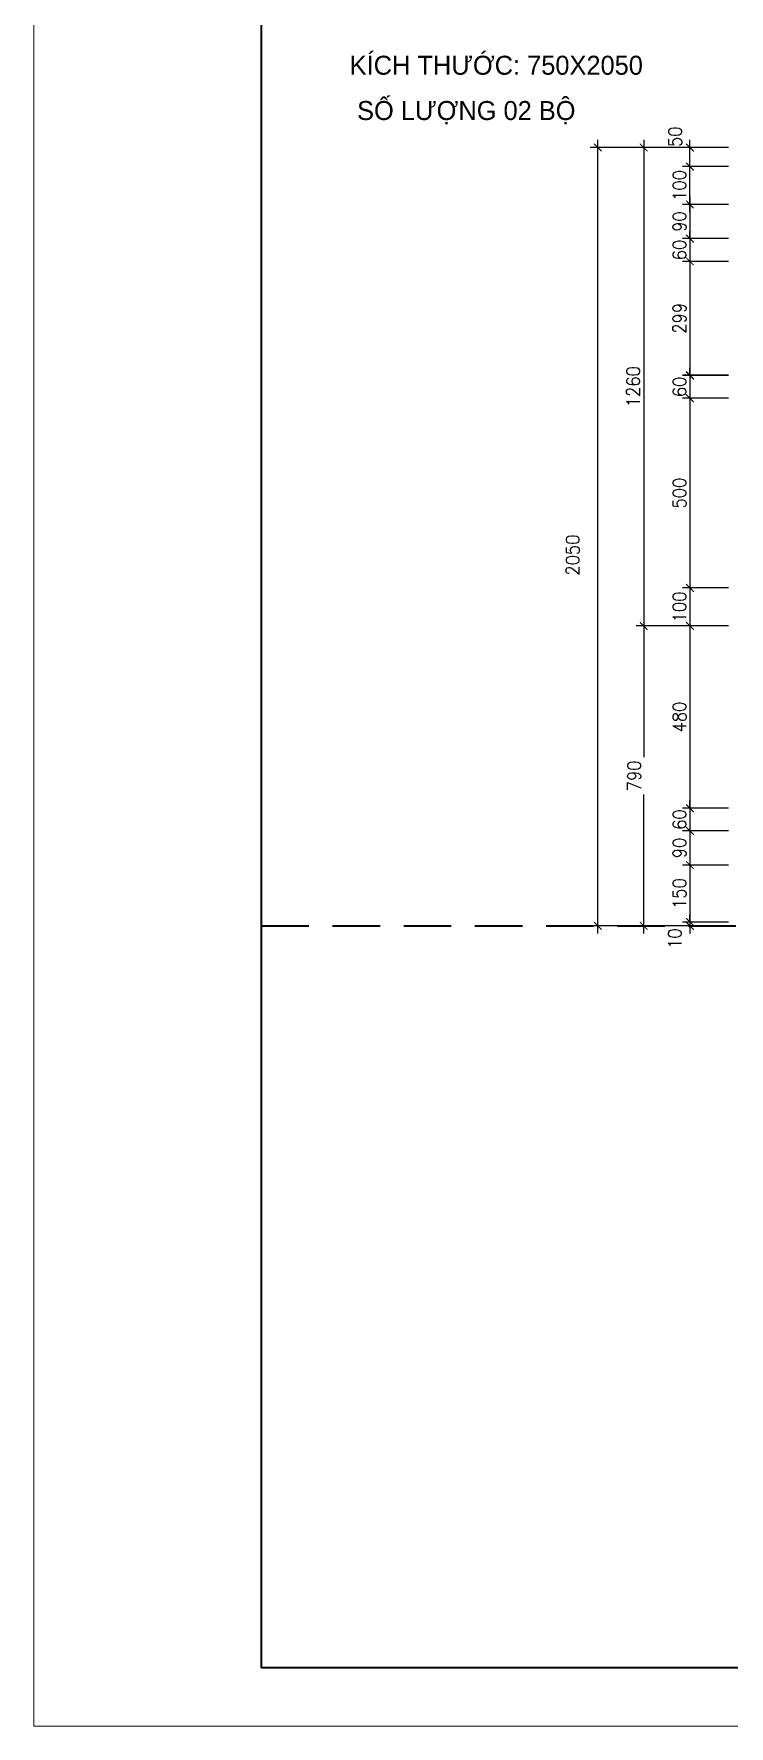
# Model space of a CAD drawing. Header units: millimetres. Extents: x -529782 to -142003, y -492574 to -273331.
# Drawn here: x -243828 to -241997, y -429971 to -425514 of the extents above; entities that cross this region are included whole.
import ezdxf
from ezdxf.enums import TextEntityAlignment as Align

# ---------------------------------------------------------------- set-up
doc = ezdxf.new("R2010")
doc.units = ezdxf.units.MM
doc.header["$LTSCALE"] = 500
doc.header["$MEASUREMENT"] = 0
doc.header["$PDMODE"] = 3
doc.linetypes.add('HIDDEN', pattern=[0.375, 0.25, -0.125])
doc.layers.get('0').update_dxf_attribs({"linetype": 'CONTINUOUS', "lineweight": 13})
doc.layers.get('Defpoints').update_dxf_attribs({"color": 255, "linetype": 'CONTINUOUS', "lineweight": 13})
for name, color, linetype, lineweight in [('1.cat 30', 30, 'CONTINUOUS', 35), ('2.thay 145', 145, 'CONTINUOUS', 18), ('3.manh 08', 8, 'CONTINUOUS', 9), ('4.dim 08', 8, 'CONTINUOUS', 13), ('9.text \xad white', 7, 'CONTINUOUS', 15), ('cat', 4, 'CONTINUOUS', 35)]:
    doc.layers.add(name, color=color, linetype=linetype, lineweight=lineweight)
doc.styles.add('CA.JSC1', font='')
doc.styles.get("Standard").update_dxf_attribs({"font": 'txt.shx', "width": 0.9})
doc.styles.get('CA.JSC1').set_extended_font_data('.VnAvantH')
doc.dimstyles.new('CA 20', dxfattribs={"dimscale": 0, "dimtxt": 35, "dimasz": 20, "dimexe": 20, "dimexo": 0, "dimgap": 10, "dimtad": 1, "dimdec": 0, "dimzin": 0, "dimdsep": 46, "dimtxsty": 'Standard', "dimblk": 'ARCHTICK', "dimcen": 0.09, "dimdle": 20, "dimclrd": 256, "dimclre": 256, "dimclrt": 7, "dimadec": 0, "dimazin": 0, "dimtfac": 1, "dimtdec": 0, "dimtix": 1, "dimtmove": 2, "dimatfit": 3, "dimldrblk": 'DOT', "dimfxl": 1, "dimtolj": 1, "dimtzin": 0, "dimarcsym": 0})

# ---------------------------------------------------------------- blocks, each defined once
blk = doc.blocks.new('_ArchTick')
at = {"color": 1, "linetype": 'ByBlock', "const_width": 0.15}
blk.add_lwpolyline([(-0.5, -0.5), (0.5, 0.5)], dxfattribs=at)
blk = doc.blocks.new('*D1824')
at = {"layer": '4.dim 08', "lineweight": -2, "transparency": 16777216}
for p, q in [((-241998.3, -425813.7), (-242120, -425813.7)), ((-242100, -425883.7), (-242100, -425793.7)), ((-241998.3, -425863.7), (-242120, -425863.7))]:
    blk.add_line(p, q, dxfattribs=at)
at = {"layer": 'Defpoints', "color": 0, "transparency": 16777216}
for p in [(-242100, -425813.7), (-241998.3, -425813.7), (-241998.3, -425863.7)]:
    blk.add_point(p, dxfattribs=at)
at = {"layer": '4.dim 08', "lineweight": -2, "transparency": 16777216, "xscale": 20, "yscale": 20, "zscale": 20}
for p, rotation in [((-242100, -425813.7), 90), ((-242100, -425863.7), 270)]:
    blk.add_blockref('_ArchTick', p, dxfattribs=dict(at, rotation=rotation))
at = {"layer": '4.dim 08', "color": 7, "transparency": 16777216, "insert": (-242139, -425785.3), "char_height": 35, "attachment_point": 5, "rotation": 90}
blk.add_mtext('\\A1;50', dxfattribs=at)
blk = doc.blocks.new('_DOT')
at = {"color": 1, "linetype": 'ByBlock'}
blk.add_line((-0.5, 0), (-1, 0), dxfattribs=at)
at = {"color": 1, "linetype": 'ByBlock', "const_width": 0.5}
blk.add_lwpolyline([(-0.25, 0, 1), (0.25, 0, 1)], format="xyb", close=True, dxfattribs=at)
blk = doc.blocks.new('*D1825')
at = {"layer": '4.dim 08', "lineweight": -2, "transparency": 16777216}
for p, q in [((-241998.3, -425863.7), (-242120, -425863.7)), ((-242100, -425983.7), (-242100, -425843.7)), ((-241998.3, -425963.7), (-242120, -425963.7))]:
    blk.add_line(p, q, dxfattribs=at)
at = {"layer": 'Defpoints', "color": 0, "transparency": 16777216}
for p in [(-242100, -425863.7), (-241998.3, -425863.7), (-241998.3, -425963.7)]:
    blk.add_point(p, dxfattribs=at)
at = {"layer": '4.dim 08', "lineweight": -2, "transparency": 16777216, "xscale": 20, "yscale": 20, "zscale": 20}
for p, rotation in [((-242100, -425863.7), 90), ((-242100, -425963.7), 270)]:
    blk.add_blockref('_ArchTick', p, dxfattribs=dict(at, rotation=rotation))
at = {"layer": '4.dim 08', "color": 7, "transparency": 16777216, "insert": (-242127.5, -425913.7), "char_height": 35, "attachment_point": 5, "rotation": 90}
blk.add_mtext('\\A1;100', dxfattribs=at)
blk = doc.blocks.new('*D1826')
at = {"layer": '4.dim 08', "lineweight": -2, "transparency": 16777216}
for p, q in [((-241998.3, -426053.7), (-242120, -426053.7)), ((-242100, -426053.7), (-242100, -426033.7)), ((-242100, -426053.7), (-242100, -426113.7)), ((-241998.3, -426113.7), (-242120, -426113.7)), ((-242100, -426113.7), (-242100, -426133.7))]:
    blk.add_line(p, q, dxfattribs=at)
at = {"layer": 'Defpoints', "color": 0, "transparency": 16777216}
for p in [(-241998.3, -426053.7), (-242100, -426113.7), (-241998.3, -426113.7)]:
    blk.add_point(p, dxfattribs=at)
at = {"layer": '4.dim 08', "lineweight": -2, "transparency": 16777216, "xscale": 20, "yscale": 20, "zscale": 20}
for p, rotation in [((-242100, -426053.7), 270), ((-242100, -426113.7), 90)]:
    blk.add_blockref('_ArchTick', p, dxfattribs=dict(at, rotation=rotation))
at = {"layer": '4.dim 08', "color": 7, "transparency": 16777216, "insert": (-242127.5, -426083.7), "char_height": 35, "attachment_point": 5, "rotation": 90}
blk.add_mtext('\\A1;60', dxfattribs=at)
blk = doc.blocks.new('*D1827')
at = {"layer": '4.dim 08', "lineweight": -2, "transparency": 16777216}
for p, q in [((-241998.3, -425963.7), (-242120, -425963.7)), ((-242100, -425943.7), (-242100, -426073.7)), ((-241998.3, -426053.7), (-242120, -426053.7))]:
    blk.add_line(p, q, dxfattribs=at)
at = {"layer": 'Defpoints', "color": 0, "transparency": 16777216}
for p in [(-241998.3, -425963.7), (-242100, -426053.7), (-241998.3, -426053.7)]:
    blk.add_point(p, dxfattribs=at)
at = {"layer": '4.dim 08', "lineweight": -2, "transparency": 16777216, "xscale": 20, "yscale": 20, "zscale": 20}
for p, rotation in [((-242100, -425963.7), 90), ((-242100, -426053.7), 270)]:
    blk.add_blockref('_ArchTick', p, dxfattribs=dict(at, rotation=rotation))
at = {"layer": '4.dim 08', "color": 7, "transparency": 16777216, "insert": (-242127.5, -426008.7), "char_height": 35, "attachment_point": 5, "rotation": 90}
blk.add_mtext('\\A1;90', dxfattribs=at)
blk = doc.blocks.new('*D1828')
at = {"layer": '4.dim 08', "lineweight": -2, "transparency": 16777216}
for p, q in [((-241998.3, -426414.2), (-242120, -426414.2)), ((-242100, -426414.2), (-242100, -426394.2)), ((-242100, -426414.2), (-242100, -426474.2)), ((-241998.3, -426474.2), (-242120, -426474.2)), ((-242100, -426474.2), (-242100, -426494.2))]:
    blk.add_line(p, q, dxfattribs=at)
at = {"layer": 'Defpoints', "color": 0, "transparency": 16777216}
for p in [(-241998.3, -426414.2), (-242100, -426474.2), (-241998.3, -426474.2)]:
    blk.add_point(p, dxfattribs=at)
at = {"layer": '4.dim 08', "lineweight": -2, "transparency": 16777216, "xscale": 20, "yscale": 20, "zscale": 20}
for p, rotation in [((-242100, -426414.2), 270), ((-242100, -426474.2), 90)]:
    blk.add_blockref('_ArchTick', p, dxfattribs=dict(at, rotation=rotation))
at = {"layer": '4.dim 08', "color": 7, "transparency": 16777216, "insert": (-242127.5, -426444.2), "char_height": 35, "attachment_point": 5, "rotation": 90}
blk.add_mtext('\\A1;60', dxfattribs=at)
blk = doc.blocks.new('*D1829')
at = {"layer": '4.dim 08', "lineweight": -2, "transparency": 16777216}
for p, q in [((-242100, -426093.7), (-242100, -426433.2)), ((-241998.3, -426113.7), (-242120, -426113.7)), ((-241998.3, -426413.2), (-242120, -426413.2))]:
    blk.add_line(p, q, dxfattribs=at)
at = {"layer": 'Defpoints', "color": 0, "transparency": 16777216}
for p in [(-241998.3, -426113.7), (-242100, -426413.2), (-241998.3, -426413.2)]:
    blk.add_point(p, dxfattribs=at)
at = {"layer": '4.dim 08', "lineweight": -2, "transparency": 16777216, "xscale": 20, "yscale": 20, "zscale": 20}
for p, rotation in [((-242100, -426113.7), 90), ((-242100, -426413.2), 270)]:
    blk.add_blockref('_ArchTick', p, dxfattribs=dict(at, rotation=rotation))
at = {"layer": '4.dim 08', "color": 7, "transparency": 16777216, "insert": (-242127.5, -426263.5), "char_height": 35, "attachment_point": 5, "rotation": 90}
blk.add_mtext('\\A1;299', dxfattribs=at)
blk = doc.blocks.new('*D1830')
at = {"layer": '4.dim 08', "lineweight": -2, "transparency": 16777216}
for p, q in [((-241998.3, -427073.7), (-242120, -427073.7)), ((-242100, -427053.7), (-242100, -427573.7)), ((-241998.3, -427553.7), (-242120, -427553.7))]:
    blk.add_line(p, q, dxfattribs=at)
at = {"layer": 'Defpoints', "color": 0, "transparency": 16777216}
for p in [(-241998.3, -427073.7), (-242100, -427553.7), (-241998.3, -427553.7)]:
    blk.add_point(p, dxfattribs=at)
at = {"layer": '4.dim 08', "lineweight": -2, "transparency": 16777216, "xscale": 20, "yscale": 20, "zscale": 20}
for p, rotation in [((-242100, -427073.7), 90), ((-242100, -427553.7), 270)]:
    blk.add_blockref('_ArchTick', p, dxfattribs=dict(at, rotation=rotation))
at = {"layer": '4.dim 08', "color": 7, "transparency": 16777216, "insert": (-242127.5, -427313.7), "char_height": 35, "attachment_point": 5, "rotation": 90}
blk.add_mtext('\\A1;480', dxfattribs=at)
blk = doc.blocks.new('*D1831')
at = {"layer": '4.dim 08', "lineweight": -2, "transparency": 16777216}
for p, q in [((-241998.3, -427613.7), (-242120, -427613.7)), ((-242100, -427593.7), (-242100, -427723.7)), ((-241998.3, -427703.7), (-242120, -427703.7))]:
    blk.add_line(p, q, dxfattribs=at)
at = {"layer": 'Defpoints', "color": 0, "transparency": 16777216}
for p in [(-241998.3, -427613.7), (-242100, -427703.7), (-241998.3, -427703.7)]:
    blk.add_point(p, dxfattribs=at)
at = {"layer": '4.dim 08', "lineweight": -2, "transparency": 16777216, "xscale": 20, "yscale": 20, "zscale": 20}
for p, rotation in [((-242100, -427613.7), 90), ((-242100, -427703.7), 270)]:
    blk.add_blockref('_ArchTick', p, dxfattribs=dict(at, rotation=rotation))
at = {"layer": '4.dim 08', "color": 7, "transparency": 16777216, "insert": (-242127.5, -427658.7), "char_height": 35, "attachment_point": 5, "rotation": 90}
blk.add_mtext('\\A1;90', dxfattribs=at)
blk = doc.blocks.new('*D1832')
at = {"layer": '4.dim 08', "lineweight": -2, "transparency": 16777216}
for p, q in [((-241998.3, -427553.7), (-242120, -427553.7)), ((-242100, -427553.7), (-242100, -427533.7)), ((-242100, -427553.7), (-242100, -427613.7)), ((-241998.3, -427613.7), (-242120, -427613.7)), ((-242100, -427613.7), (-242100, -427633.7))]:
    blk.add_line(p, q, dxfattribs=at)
at = {"layer": 'Defpoints', "color": 0, "transparency": 16777216}
for p in [(-241998.3, -427553.7), (-242100, -427613.7), (-241998.3, -427613.7)]:
    blk.add_point(p, dxfattribs=at)
at = {"layer": '4.dim 08', "lineweight": -2, "transparency": 16777216, "xscale": 20, "yscale": 20, "zscale": 20}
for p, rotation in [((-242100, -427553.7), 270), ((-242100, -427613.7), 90)]:
    blk.add_blockref('_ArchTick', p, dxfattribs=dict(at, rotation=rotation))
at = {"layer": '4.dim 08', "color": 7, "transparency": 16777216, "insert": (-242127.5, -427583.7), "char_height": 35, "attachment_point": 5, "rotation": 90}
blk.add_mtext('\\A1;60', dxfattribs=at)
blk = doc.blocks.new('*D1833')
at = {"layer": '4.dim 08', "lineweight": -2, "transparency": 16777216}
for p, q in [((-241998.3, -426973.7), (-242120, -426973.7)), ((-242100, -426953.7), (-242100, -427093.7)), ((-241998.3, -427073.7), (-242120, -427073.7))]:
    blk.add_line(p, q, dxfattribs=at)
at = {"layer": 'Defpoints', "color": 0, "transparency": 16777216}
for p in [(-241998.3, -426973.7), (-242100, -427073.7), (-241998.3, -427073.7)]:
    blk.add_point(p, dxfattribs=at)
at = {"layer": '4.dim 08', "lineweight": -2, "transparency": 16777216, "xscale": 20, "yscale": 20, "zscale": 20}
for p, rotation in [((-242100, -426973.7), 90), ((-242100, -427073.7), 270)]:
    blk.add_blockref('_ArchTick', p, dxfattribs=dict(at, rotation=rotation))
at = {"layer": '4.dim 08', "color": 7, "transparency": 16777216, "insert": (-242127.5, -427023.7), "char_height": 35, "attachment_point": 5, "rotation": 90}
blk.add_mtext('\\A1;100', dxfattribs=at)
blk = doc.blocks.new('*D1834')
at = {"layer": '4.dim 08', "lineweight": -2, "transparency": 16777216}
for p, q in [((-241998.3, -425813.7), (-242241.8, -425813.7)), ((-242221.8, -425793.7), (-242221.8, -427093.7)), ((-241998.3, -427073.7), (-242241.8, -427073.7))]:
    blk.add_line(p, q, dxfattribs=at)
at = {"layer": 'Defpoints', "color": 0, "transparency": 16777216}
for p in [(-241998.3, -425813.7), (-242221.8, -427073.7), (-241998.3, -427073.7)]:
    blk.add_point(p, dxfattribs=at)
at = {"layer": '4.dim 08', "lineweight": -2, "transparency": 16777216, "xscale": 20, "yscale": 20, "zscale": 20}
for p, rotation in [((-242221.8, -425813.7), 90), ((-242221.8, -427073.7), 270)]:
    blk.add_blockref('_ArchTick', p, dxfattribs=dict(at, rotation=rotation))
at = {"layer": '4.dim 08', "color": 7, "transparency": 16777216, "insert": (-242249.3, -426443.7), "char_height": 35, "attachment_point": 5, "rotation": 90}
blk.add_mtext('\\A1;1260', dxfattribs=at)
blk = doc.blocks.new('*D1835')
at = {"layer": '4.dim 08', "lineweight": -2, "transparency": 16777216}
for p, q in [((-242100, -426454.2), (-242100, -426993.7)), ((-241998.3, -426474.2), (-242120, -426474.2)), ((-241998.3, -426973.7), (-242120, -426973.7))]:
    blk.add_line(p, q, dxfattribs=at)
at = {"layer": 'Defpoints', "color": 0, "transparency": 16777216}
for p in [(-241998.3, -426474.2), (-242100, -426973.7), (-241998.3, -426973.7)]:
    blk.add_point(p, dxfattribs=at)
at = {"layer": '4.dim 08', "lineweight": -2, "transparency": 16777216, "xscale": 20, "yscale": 20, "zscale": 20}
for p, rotation in [((-242100, -426474.2), 90), ((-242100, -426973.7), 270)]:
    blk.add_blockref('_ArchTick', p, dxfattribs=dict(at, rotation=rotation))
at = {"layer": '4.dim 08', "color": 7, "transparency": 16777216, "insert": (-242127.5, -426724), "char_height": 35, "attachment_point": 5, "rotation": 90}
blk.add_mtext('\\A1;500', dxfattribs=at)
blk = doc.blocks.new('*D1839')
at = {"layer": '4.dim 08', "lineweight": -2, "transparency": 16777216}
for p, q in [((-242100, -427853.7), (-242100, -427833.7)), ((-241998.3, -427853.7), (-242120, -427853.7)), ((-241998.3, -427863.7), (-242120, -427863.7)), ((-242100, -427853.7), (-242100, -427863.7)), ((-242100, -427863.7), (-242100, -427883.7))]:
    blk.add_line(p, q, dxfattribs=at)
at = {"layer": 'Defpoints', "color": 0, "transparency": 16777216}
for p in [(-242100, -427863.7), (-241998.3, -427853.7), (-241998.3, -427863.7)]:
    blk.add_point(p, dxfattribs=at)
at = {"layer": '4.dim 08', "lineweight": -2, "transparency": 16777216, "xscale": 20, "yscale": 20, "zscale": 20}
for p, rotation in [((-242100, -427853.7), 270), ((-242100, -427863.7), 90)]:
    blk.add_blockref('_ArchTick', p, dxfattribs=dict(at, rotation=rotation))
at = {"layer": '4.dim 08', "color": 7, "transparency": 16777216, "insert": (-242140, -427897.4), "char_height": 35, "attachment_point": 5, "rotation": 90}
blk.add_mtext('\\A1;10', dxfattribs=at)
blk = doc.blocks.new('*D1843')
at = {"layer": '4.dim 08', "lineweight": -2, "transparency": 16777216}
for p, q in [((-241998.3, -425813.7), (-242362.8, -425813.7)), ((-242342.8, -427883.7), (-242342.8, -425793.7)), ((-241998.3, -427863.7), (-242362.8, -427863.7))]:
    blk.add_line(p, q, dxfattribs=at)
at = {"layer": 'Defpoints', "color": 0, "transparency": 16777216}
for p in [(-242342.8, -425813.7), (-241998.3, -425813.7), (-241998.3, -427863.7)]:
    blk.add_point(p, dxfattribs=at)
at = {"layer": '4.dim 08', "lineweight": -2, "transparency": 16777216, "xscale": 20, "yscale": 20, "zscale": 20}
for p, rotation in [((-242342.8, -425813.7), 90), ((-242342.8, -427863.7), 270)]:
    blk.add_blockref('_ArchTick', p, dxfattribs=dict(at, rotation=rotation))
at = {"layer": '4.dim 08', "color": 7, "transparency": 16777216, "insert": (-242408.9, -426887.2), "char_height": 35, "attachment_point": 5, "rotation": 90}
blk.add_mtext('\\A1;2050', dxfattribs=at)
blk = doc.blocks.new('*D1844')
at = {"layer": '4.dim 08', "lineweight": -2, "transparency": 16777216}
for p, q in [((-241998.3, -427073.7), (-242241.8, -427073.7)), ((-242221.8, -427053.7), (-242221.8, -427419.4)), ((-242221.8, -427883.7), (-242221.8, -427518.1)), ((-241998.3, -427863.7), (-242241.8, -427863.7))]:
    blk.add_line(p, q, dxfattribs=at)
at = {"layer": 'Defpoints', "color": 0, "transparency": 16777216}
for p in [(-241998.3, -427073.7), (-242221.8, -427863.7), (-241998.3, -427863.7)]:
    blk.add_point(p, dxfattribs=at)
at = {"layer": '4.dim 08', "lineweight": -2, "transparency": 16777216, "xscale": 20, "yscale": 20, "zscale": 20}
for p, rotation in [((-242221.8, -427073.7), 90), ((-242221.8, -427863.7), 270)]:
    blk.add_blockref('_ArchTick', p, dxfattribs=dict(at, rotation=rotation))
at = {"layer": '4.dim 08', "color": 7, "transparency": 16777216, "insert": (-242246.8, -427468.7), "char_height": 35, "attachment_point": 5, "rotation": 90}
blk.add_mtext('\\A1;790', dxfattribs=at)
blk = doc.blocks.new('*D1845')
at = {"layer": '4.dim 08', "lineweight": -2, "transparency": 16777216}
for p, q in [((-241998.3, -427703.7), (-242120, -427703.7)), ((-242100, -427683.7), (-242100, -427873.7)), ((-241998.3, -427853.7), (-242120, -427853.7))]:
    blk.add_line(p, q, dxfattribs=at)
at = {"layer": 'Defpoints', "color": 0, "transparency": 16777216}
for p in [(-241998.3, -427703.7), (-242100, -427853.7), (-241998.3, -427853.7)]:
    blk.add_point(p, dxfattribs=at)
at = {"layer": '4.dim 08', "lineweight": -2, "transparency": 16777216, "xscale": 20, "yscale": 20, "zscale": 20}
for p, rotation in [((-242100, -427703.7), 90), ((-242100, -427853.7), 270)]:
    blk.add_blockref('_ArchTick', p, dxfattribs=dict(at, rotation=rotation))
at = {"layer": '4.dim 08', "color": 7, "transparency": 16777216, "insert": (-242127.5, -427778.7), "char_height": 35, "attachment_point": 5, "rotation": 90}
blk.add_mtext('\\A1;150', dxfattribs=at)
blk = doc.blocks.new('khung co loan')
at = {"layer": '1.cat 30'}
blk.add_lwpolyline([(1158.3, -14553.5), (1158.3, -303.5), (20658.3, -303.5), (20658.3, -14553.5)], close=True, dxfattribs=at)
at = {"layer": '3.manh 08'}
blk.add_lwpolyline([(0, -14850), (21000, -14850), (21000, 0), (0, 0)], close=True, dxfattribs=at)

msp = doc.modelspace()

# ---------------------------------------------------------------- linework, layer by layer
at = {"layer": 'cat', "linetype": 'HIDDEN'}
msp.add_line((-243228.7, -427863.7), (-238794, -427863.7), dxfattribs=at)

# ---------------------------------------------------------------- block references
at = {"layer": '2.thay 145', "xscale": 0.5174686212558299, "yscale": 0.5174686212558299, "zscale": 0.5174686212558299}
msp.add_blockref('khung co loan', (-243828.1, -422287.1), dxfattribs=at)

# ---------------------------------------------------------------- texts
at = {"layer": '9.text \xad white', "style": 'CA.JSC1'}
for s, p in [('kÝch th\xadíc: 750x2050', (-242223.9, -425622)), ('sè l\xadîng 02 bé', (-242401.4, -425741.3))]:
    msp.add_text(s, height=50, dxfattribs=at).set_placement(p, align=Align.RIGHT)

# ---------------------------------------------------------------- dimensions: what is measured, and where the dimension line sits
at = {"layer": '4.dim 08'}
for base, p1, p2, picture, middle in [((-242100, -425813.7), (-241998.3, -425863.7), (-241998.3, -425813.7), '*D1824', (-242139, -425785.3)), ((-242342.8, -425813.7), (-241998.3, -427863.7), (-241998.3, -425813.7), '*D1843', (-242408.9, -426887.2)), ((-242221.8, -427863.7), (-241998.3, -427073.7), (-241998.3, -427863.7), '*D1844', (-242246.8, -427468.7)), ((-242100, -427863.7), (-241998.3, -427853.7), (-241998.3, -427863.7), '*D1839', (-242140, -427897.4))]:
    dim = msp.add_linear_dim(base=base, p1=p1, p2=p2, angle=90, dimstyle='CA 20', override={"dimscale": 1}, dxfattribs=at)
    dim.commit()
    dim.dimension.update_dxf_attribs({"geometry": picture, "text_midpoint": middle, "dimtype": 160})
for base, p1, p2, picture, middle in [((-242221.8, -427073.7), (-241998.3, -425813.7), (-241998.3, -427073.7), '*D1834', (-242249.3, -426443.7)), ((-242100, -425863.7), (-241998.3, -425963.7), (-241998.3, -425863.7), '*D1825', (-242127.5, -425913.7)), ((-242100, -426113.7), (-241998.3, -426053.7), (-241998.3, -426113.7), '*D1826', (-242127.5, -426083.7)), ((-242100.0334135, -426413.2344376), (-241998.3441451, -426113.7344376), (-241998.3441451, -426413.2344376), '*D1829', (-242127.5334135, -426263.4844376)), ((-242100, -426474.2), (-241998.3, -426414.2), (-241998.3, -426474.2), '*D1828', (-242127.5, -426444.2)), ((-242100.0334135, -426973.7344376), (-241998.3441451, -426474.2344376), (-241998.3441451, -426973.7344376), '*D1835', (-242127.5334135, -426723.9844376)), ((-242100, -427073.7), (-241998.3, -426973.7), (-241998.3, -427073.7), '*D1833', (-242127.5, -427023.7)), ((-242100, -427553.7), (-241998.3, -427073.7), (-241998.3, -427553.7), '*D1830', (-242127.5, -427313.7)), ((-242100, -427613.7), (-241998.3, -427553.7), (-241998.3, -427613.7), '*D1832', (-242127.5, -427583.7)), ((-242100, -427703.7), (-241998.3, -427613.7), (-241998.3, -427703.7), '*D1831', (-242127.5, -427658.7)), ((-242100, -427853.7), (-241998.3, -427703.7), (-241998.3, -427853.7), '*D1845', (-242127.5, -427778.7))]:
    dim = msp.add_linear_dim(base=base, p1=p1, p2=p2, angle=90, dimstyle='CA 20', override={"dimscale": 1}, dxfattribs=at)
    dim.commit()
    dim.dimension.update_dxf_attribs({"geometry": picture, "text_midpoint": middle})
dim = msp.add_aligned_dim(p1=(-241998.3, -425963.7), p2=(-241998.3, -426053.7), distance=-101.7, dimstyle='CA 20', override={"dimscale": 1}, dxfattribs=at)
dim.commit()
dim.dimension.update_dxf_attribs({"geometry": '*D1827', "text_midpoint": (-242127.5, -426008.7)})

doc.saveas('drawing.dxf')
